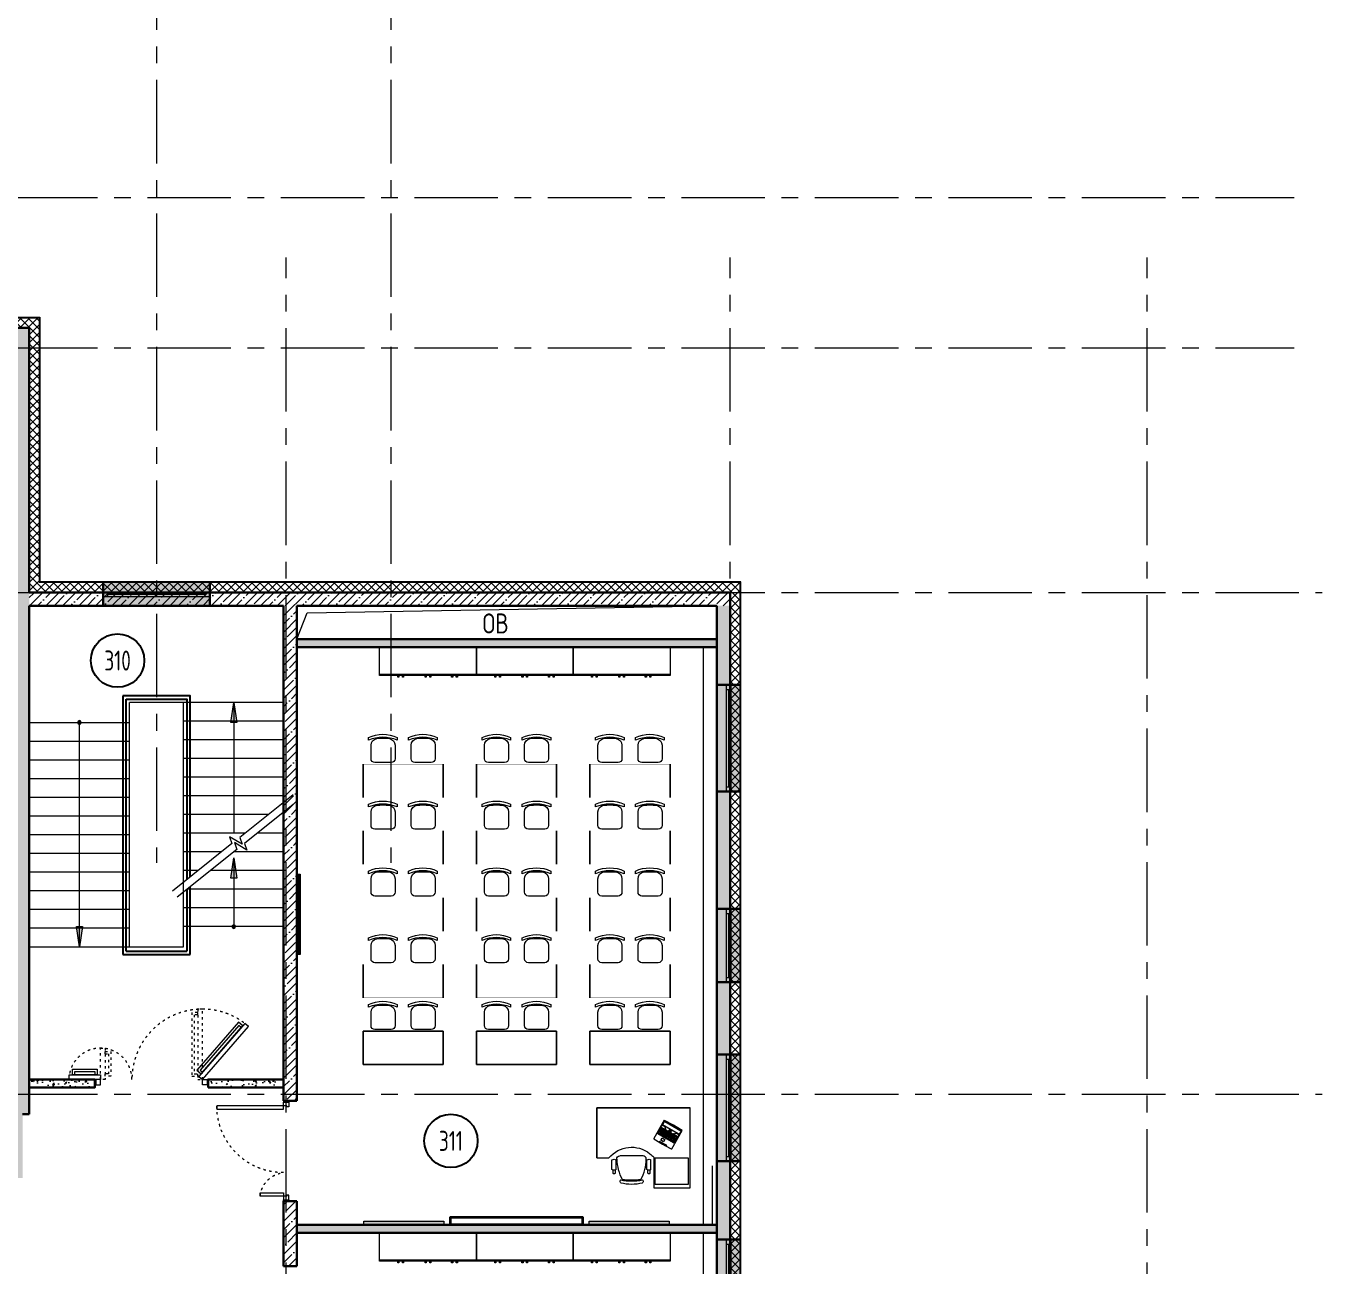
# Model space of a CAD drawing. Header units: millimetres. Extents: x -13407 to 95998, y -2611 to 109495.
# Drawn here: x 51615 to 71033, y 17385 to 35968 of the extents above; entities that cross this region are included whole.
import ezdxf
from ezdxf.enums import TextEntityAlignment as Align

# ---------------------------------------------------------------- set-up
doc = ezdxf.new("R2010")
doc.units = ezdxf.units.MM
doc.linetypes.add('ACAD_ISO03W100', pattern=[30, 12, -18])
doc.linetypes.add('CENTER', pattern=[2, 1.25, -0.25, 0.25, -0.25])
for name, color, linetype, lineweight in [('АР_Двери', 5, 'Continuous', 18), ('АР_Лестницы', 250, 'Continuous', 15), ('АР_Лестницы ограждение', 94, 'Continuous', 25), ('АР_Маркер экспликации', 239, 'Continuous', 13), ('АР_Навесной фасад', 5, 'Continuous', 5), ('АР_Номер помещения', 1, 'Continuous', 25), ('АР_Окна БЛОК', 250, 'Continuous', 13), ('АР_Оси', 193, 'Continuous', 9), ('АР_Перегородки газоблок', 165, 'Continuous', 30), ('АР_Перегородки газоблок_Штрих', 165, 'Continuous', 5), ('АР_Подоконники', 163, 'Continuous', 9), ('АР_Помещения_площадь', 19, 'Continuous', 9), ('АР_Сущ Несущая стена', 202, 'Continuous', 30), ('АР_тонкая линия', 250, 'Continuous', 0), ('АР_Утеплитель', 250, 'Continuous', 9), ('АР_Штриховка монолит', 250, 'Continuous', 9), ('ТХ_мебель передв', 250, 'Continuous', 13), ('ТХ_обор_комп принт', 30, 'Continuous', 13)]:
    doc.layers.add(name, color=color, linetype=linetype, lineweight=lineweight)
doc.layers.add('АР_Отверстия', color=251, linetype='Continuous')
doc.styles.add('ICOCPEUR', font='isocpeur.ttf')
doc.styles.add('ISOCPEUR', font='isocpeur.ttf', dxfattribs={"width": 0.7})
doc.styles.get("Standard").update_dxf_attribs({"font": 'arial.ttf'})
pattern_1 = [(50, (-58072.46, -55205.68), (215.17805, -18.82564), [22.5, -247.5]), (355, (-58072.46, -55205.68), (-41.6254, 225.65764), [18, -198]), (100.45144, (-58054.53, -55207.25), (173.55265, 206.832), [19.12206, -210.34263]), (46.1842, (-58072.46, -55145.68), (320.1724, -49.6558), [33.75, -371.25]), (96.63564, (-58045.78, -55149.82), (280.3986, 292.2356), [28.6831, -315.5141]), (351.18416, (-58072.46, -55145.68), (280.3986, 292.2356), [27, -297]), (21, (-58042.46, -55160.68), (179.07212, -120.78567), [22.5, -247.5]), (326, (-58042.46, -55160.68), (72.9946, 217.545), [18, -198]), (71.45144, (-58027.54, -55170.75), (252.0667, 96.75935), [19.12206, -210.34263]), (37.5, (-58072.46, -55205.68), (3.647957, 99.868156), [0, -195.6, 0, -201, 0, -198.75]), (7.5, (-58072.46, -55205.68), (78.92086, 118.32351), [0, -114.6, 0, -191.1, 0, -75.75]), (327.5, (-58139.36, -55205.68), (160.14673, -6.76646), [0, -75, 0, -234, 0, -310.5]), (317.5, (-58169.36, -55205.68), (174.95585, 30.0315), [0, -97.5, 0, -155.4, 0, -220.5])]
pattern_2 = [(45, (-951587.81, 109999.9), (-123.743687, 123.743687), []), (45, (-951464.07, 109999.9), (-123.743687, 123.743687), [218.75, -43.75, 0, -43.75])]

# ---------------------------------------------------------------- blocks, each defined once
blk = doc.blocks.new('*U197')
h = blk.add_hatch(color=253)
h.dxf.hatch_style = 1
h.paths.add_polyline_path([(-1600, -140), (0, -140), (0, 220), (-1600, 220)])
at = {"color": 253, "lineweight": 30}
for p, q in [((-1600, -140), (-1600, 220)), ((0, -140), (0, 220))]:
    blk.add_line(p, q, dxfattribs=at)
at = {"color": 253}
for p, q in [((0, 220), (-1600, 220)), ((-1600, 70), (0, 70)), ((-1600, 0), (0, 0)), ((-1530, 0), (-1530, 70)), ((-1530, 35), (-70, 35)), ((-70, 0), (-70, 70)), ((-1600, -140), (0, -140)), ((-1600, -140), (-1600, -140)), ((-1600, -140), (-1600, -140)), ((0, -140), (0, -140)), ((0, -140), (0, -140))]:
    blk.add_line(p, q, dxfattribs=at)
blk = doc.blocks.new('*U198')
h = blk.add_hatch(color=253)
h.dxf.hatch_style = 1
h.paths.add_polyline_path([(-1600, -140), (0, -140), (0, 220), (-1600, 220)])
at = {"color": 253, "lineweight": 30}
for p, q in [((-1600, -140), (-1600, 220)), ((0, -140), (0, 220))]:
    blk.add_line(p, q, dxfattribs=at)
at = {"color": 253}
for p, q in [((0, 220), (-1600, 220)), ((-1600, 70), (0, 70)), ((-1600, 0), (0, 0)), ((-1530, 0), (-1530, 70)), ((-1530, 35), (-70, 35)), ((-70, 0), (-70, 70)), ((-1600, -140), (0, -140)), ((-1600, -140), (-1600, -140)), ((-1600, -140), (-1600, -140)), ((0, -140), (0, -140)), ((0, -140), (0, -140))]:
    blk.add_line(p, q, dxfattribs=at)
blk = doc.blocks.new('*U199')
h = blk.add_hatch(color=253)
h.dxf.hatch_style = 1
h.paths.add_polyline_path([(-1100, -140), (0, -140), (0, 220), (-1100, 220)])
at = {"color": 253, "lineweight": 30}
for p, q in [((-1100, -140), (-1100, 220)), ((0, -140), (0, 220))]:
    blk.add_line(p, q, dxfattribs=at)
at = {"color": 253}
for p, q in [((0, 220), (-1100, 220)), ((-1100, 70), (0, 70)), ((-1100, 0), (0, 0)), ((-1030, 0), (-1030, 70)), ((-1030, 35), (-70, 35)), ((-70, 0), (-70, 70)), ((-1100, -140), (0, -140)), ((-1100, -140), (-1100, -140)), ((-1100, -140), (-1100, -140)), ((0, -140), (0, -140)), ((0, -140), (0, -140))]:
    blk.add_line(p, q, dxfattribs=at)
blk = doc.blocks.new('*U200')
h = blk.add_hatch(color=253)
h.dxf.hatch_style = 1
h.paths.add_polyline_path([(-1600, -140), (0, -140), (0, 220), (-1600, 220)])
at = {"color": 253, "lineweight": 30}
for p, q in [((-1600, -140), (-1600, 220)), ((0, -140), (0, 220))]:
    blk.add_line(p, q, dxfattribs=at)
at = {"color": 253}
for p, q in [((0, 220), (-1600, 220)), ((-1600, 70), (0, 70)), ((-1600, 0), (0, 0)), ((-1530, 0), (-1530, 70)), ((-1530, 35), (-70, 35)), ((-70, 0), (-70, 70)), ((-1600, -140), (0, -140)), ((-1600, -140), (-1600, -140)), ((-1600, -140), (-1600, -140)), ((0, -140), (0, -140)), ((0, -140), (0, -140))]:
    blk.add_line(p, q, dxfattribs=at)
blk = doc.blocks.new('Полуторная_на лестницу')
at = {"color": 253}
for points in [[(75, 80), (75, 1080), (125, 1080), (125, 80)], [(1375, 430), (1375, 80), (1425, 80), (1425, 430)]]:
    blk.add_lwpolyline(points, close=True, dxfattribs=at)
for points in [[(0, 0), (0, 80), (20, 80), (20, 0), (0, 0)], [(20, 80), (20, 0), (90, 0), (90, 30), (75, 30), (75, 80), (20, 80)], [(1480, 80), (1480, 0), (1410, 0), (1410, 30), (1425, 30), (1425, 80), (1480, 80)], [(1500, 0), (1500, 80), (1480, 80), (1480, 0), (1500, 0)]]:
    blk.add_lwpolyline(points, dxfattribs=at)
at = {"color": 253, "linetype": 'ACAD_ISO03W100', "ltscale": 3}
for centre, radius, start, end in [((75, 80), 1000, 0, 90), ((1465, 40), 392, 95.9075, 174.0925)]:
    blk.add_arc(centre, radius, start, end, dxfattribs=at)
blk = doc.blocks.new('*U334')
at = {"layer": 'АР_Номер помещения', "color": 253}
blk.add_circle((-15655, -2577), 400, dxfattribs=at)
at = {"layer": 'АР_Номер помещения', "color": 253, "style": 'ISOCPEUR', "width": 0.7}
blk.add_attdef('НОМЕР_ПОМЕЩЕНИЯ', text='', height=300, dxfattribs=at).set_placement((-15655, -2577), align=Align.MIDDLE_CENTER)
at = {"layer": 'АР_Помещения_площадь', "color": 253, "lineweight": 30, "width": 0.7, "flags": 104}
blk.add_attdef('ИМЯ_ПОМЕЩЕНИЯ', text='', height=100, dxfattribs=at).set_placement((158, 1217), align=Align.MIDDLE_CENTER)
blk = doc.blocks.new('*U345')
at = {"layer": 'АР_Номер помещения', "color": 253}
blk.add_circle((-15341, 2901), 400, dxfattribs=at)
at = {"layer": 'АР_Номер помещения', "color": 253, "style": 'ISOCPEUR', "width": 0.7}
blk.add_attdef('НОМЕР_ПОМЕЩЕНИЯ', text='', height=300, dxfattribs=at).set_placement((-15341, 2901), align=Align.MIDDLE_CENTER)
at = {"layer": 'АР_Помещения_площадь', "color": 253, "lineweight": 30, "width": 0.7, "flags": 104}
blk.add_attdef('ИМЯ_ПОМЕЩЕНИЯ', text='', height=100, dxfattribs=at).set_placement((158, 1217), align=Align.MIDDLE_CENTER)
blk = doc.blocks.new('*U248')
h = blk.add_hatch(color=253)
h.dxf.hatch_style = 1
edge = h.paths.add_edge_path()
edge.add_arc((0, 0), 27.6, 359.64, 719.64)
h = blk.add_hatch(color=253)
h.dxf.hatch_style = 1
h.paths.add_polyline_path([(729, -44), (729, 44), (1029, 0)])
at = {"color": 253}
blk.add_line((1029, 0), (0, 0), dxfattribs=at)
blk.add_lwpolyline([(729, 44), (729, -44), (1029, 0), (729, 44)], dxfattribs=at)
blk.add_circle((0, 0), 27.6, dxfattribs=at)
blk = doc.blocks.new('*U249')
h = blk.add_hatch(color=253)
h.dxf.hatch_style = 1
edge = h.paths.add_edge_path()
edge.add_arc((0, 0), 27.6, 359.64, 719.64)
h = blk.add_hatch(color=253)
h.dxf.hatch_style = 1
h.paths.add_polyline_path([(3060, -44), (3060, 44), (3360, 0)])
at = {"color": 253}
blk.add_line((3360, 0), (0, 0), dxfattribs=at)
blk.add_lwpolyline([(3060, 44), (3060, -44), (3360, 0), (3060, 44)], dxfattribs=at)
blk.add_circle((0, 0), 27.6, dxfattribs=at)
blk = doc.blocks.new('*U263')
h = blk.add_hatch(color=253)
h.dxf.hatch_style = 1
h.paths.add_polyline_path([(-1600, -140), (0, -140), (0, 220), (-1600, 220)])
at = {"color": 253, "lineweight": 30}
for p, q in [((-1600, -140), (-1600, 220)), ((0, -140), (0, 220))]:
    blk.add_line(p, q, dxfattribs=at)
at = {"color": 253}
for p, q in [((0, 220), (-1600, 220)), ((-1600, 70), (0, 70)), ((-1600, 0), (0, 0)), ((-1530, 0), (-1530, 70)), ((-1530, 35), (-70, 35)), ((-70, 0), (-70, 70)), ((-1600, -140), (0, -140)), ((-1600, -140), (-1600, -140)), ((-1600, -140), (-1600, -140)), ((0, -140), (0, -140)), ((0, -140), (0, -140))]:
    blk.add_line(p, q, dxfattribs=at)
blk = doc.blocks.new('дв.1700')
at = {"layer": 'АР_Двери', "color": 253}
for points in [[(-87, 0), (-87, -80), (-70, -80), (-70, 0), (-87, 0)], [(-70, -80), (-70, 0), (0, 0), (0, -30), (0, -30), (0, -80), (-70, -80)], [(1596, -80), (1596, 0), (1526, 0), (1526, -30), (1526, -30), (1526, -80), (1596, -80)], [(1613, 0), (1613, -80), (1596, -80), (1596, 0), (1613, 0)]]:
    blk.add_lwpolyline(points, dxfattribs=at)
for points in [[(0, -80), (-692, -876), (-639, -922), (53, -126)], [(20, -164), (-606, -884), (-542, -940), (84, -219)], [(-3, -190), (-583, -858), (-546, -890), (35, -223)], [(1997, -150), (1526, -150), (1526, -80), (1997, -80)], [(1947, -235), (1576, -235), (1576, -150), (1947, -150)], [(1912, -200), (1611, -200), (1611, -150), (1912, -150)]]:
    blk.add_lwpolyline(points, close=True, dxfattribs=at)
at = {"layer": 'АР_Двери', "color": 253, "linetype": 'ACAD_ISO03W100', "ltscale": 3}
for points in [[(0, -80), (0, -1135), (70, -1135), (70, -80)], [(1456, -551), (1456, -80), (1526, -80), (1526, -551)]]:
    blk.add_lwpolyline(points, close=True, dxfattribs=at)
for points in [[(70, -1050), (70, -1085), (155, -1085), (155, -130), (70, -130), (70, -165)], [(70, -1050), (120, -1050), (120, -165), (70, -165)], [(1456, -466), (1456, -501), (1371, -501), (1371, -130), (1456, -130), (1456, -165)], [(1456, -466), (1406, -466), (1406, -165), (1456, -165)]]:
    blk.add_lwpolyline(points, dxfattribs=at)
for centre, radius, start, end in [((0, -80), 1055, 229, 0), ((1526, -80), 471, 180, 351.4758)]:
    blk.add_arc(centre, radius, start, end, dxfattribs=at)
blk = doc.blocks.new('A$C3da1b1ea')
at = {"color": 253, "lineweight": 0}
blk.add_lwpolyline([(0, 0), (50, 0), (50, -1200), (0, -1200), (0, 0)], dxfattribs=at)
blk = doc.blocks.new('laptop')
at = {"color": 253}
for p, q in [((-150, 325), (-155, 323)), ((-150, 325), (-155, 323)), ((-155, 323), (-155, 10)), ((-155, 323), (-155, 10)), ((-150, 313), (-155, 311)), ((155, 248), (-155, 248)), ((0, 326), (-150, 325)), ((0, 326), (-150, 325)), ((0, 314), (-150, 313)), ((-147, 210), (-147, 234)), ((-147, 210), (-147, 100)), ((147, 210), (-147, 210)), ((-147, 210), (-72, 210)), ((-143, 309), (-140, 310)), ((-143, 254), (-143, 309)), ((-140, 253), (-143, 254)), ((-140, 310), (140, 310)), ((140, 253), (-140, 253)), ((-137, 244), (-96, 244)), ((-130, 210), (-130, 194)), ((-128, 210), (-128, 194)), ((-111, 210), (-111, 194)), ((-94, 210), (-94, 194)), ((-68, 219), (-92, 243)), ((-77, 210), (-77, 194)), ((-60, 210), (-60, 194)), ((-43, 210), (-43, 194)), ((-26, 210), (-26, 194)), ((-19, 242), (-21, 242)), ((-21, 242), (-21, 237)), ((-21, 237), (-19, 237)), ((-21, 226), (-21, 220)), ((21, 226), (-21, 226)), ((-21, 220), (21, 220)), ((-19, 237), (-19, 242)), ((-9, 210), (-9, 194)), ((-6, 242), (-8, 242)), ((-8, 242), (-8, 237)), ((-8, 237), (-6, 237)), ((-6, 237), (-6, 242)), ((150, 325), (0, 326)), ((150, 325), (0, 326)), ((150, 313), (0, 314)), ((8, 242), (6, 242)), ((6, 242), (6, 237)), ((6, 237), (8, 237)), ((8, 237), (8, 242)), ((8, 210), (8, 194)), ((21, 242), (19, 242)), ((19, 242), (19, 237)), ((19, 237), (21, 237)), ((21, 237), (21, 242)), ((21, 220), (21, 226)), ((25, 210), (25, 194)), ((42, 210), (42, 194)), ((59, 210), (59, 194)), ((68, 219), (92, 243)), ((69, 210), (69, 211)), ((69, 210), (69, 211)), ((147, 210), (69, 210)), ((76, 210), (76, 194)), ((79, 210), (79, 194)), ((96, 244), (137, 244)), ((96, 210), (96, 194)), ((113, 210), (113, 194)), ((130, 210), (130, 194)), ((140, 310), (143, 309)), ((143, 254), (140, 253)), ((143, 309), (143, 254)), ((147, 234), (147, 210)), ((147, 210), (147, 100)), ((155, 323), (150, 325)), ((155, 323), (150, 325)), ((155, 311), (150, 313)), ((155, 10), (155, 323)), ((155, 10), (155, 323)), ((-155, 10), (-155, 8)), ((-155, 8), (-152, 5)), ((-152, 5), (-150, 5)), ((-150, 5), (0, 0)), ((-130, 194), (-147, 194)), ((147, 192), (-147, 192)), ((147, 173), (-147, 173)), ((147, 155), (-147, 155)), ((147, 137), (-147, 137)), ((147, 118), (-147, 118)), ((147, 100), (-147, 100)), ((-138, 192), (-138, 173)), ((-129, 173), (-129, 155)), ((76, 194), (-128, 194)), ((-123, 155), (-123, 137)), ((-123, 118), (-123, 100)), ((-119, 192), (-119, 173)), ((-114, 137), (-114, 118)), ((-110, 173), (-110, 155)), ((-103, 155), (-103, 137)), ((-99, 192), (-99, 173)), ((-98, 118), (-98, 100)), ((-94, 137), (-94, 118)), ((-90, 173), (-90, 155)), ((-84, 155), (-84, 137)), ((-80, 192), (-80, 173)), ((-75, 137), (-75, 118)), ((-74, 118), (-74, 100)), ((-71, 173), (-71, 155)), ((-64, 155), (-64, 137)), ((-60, 192), (-60, 173)), ((-59, 14), (-59, 1)), ((59, 14), (-59, 14)), ((-59, 1), (-59, 14)), ((-59, 14), (59, 14)), ((-55, 137), (-55, 118)), ((-55, 118), (-55, 100)), ((-51, 173), (-51, 155)), ((-45, 155), (-45, 137)), ((-41, 192), (-41, 173)), ((-36, 137), (-36, 118)), ((-32, 173), (-32, 155)), ((-25, 155), (-25, 137)), ((-21, 192), (-21, 173)), ((-16, 137), (-16, 118)), ((-12, 173), (-12, 155)), ((-6, 155), (-6, 137)), ((-2, 192), (-2, 173)), ((0, 0), (150, 5)), ((3, 137), (3, 118)), ((7, 173), (7, 155)), ((9, 118), (9, 100)), ((14, 155), (14, 137)), ((18, 192), (18, 173)), ((23, 137), (23, 118)), ((27, 173), (27, 155)), ((29, 118), (29, 100)), ((33, 155), (33, 137)), ((37, 192), (37, 173)), ((42, 137), (42, 118)), ((46, 173), (46, 155)), ((48, 118), (48, 100)), ((53, 155), (53, 137)), ((57, 192), (57, 173)), ((59, 1), (59, 14)), ((59, 14), (59, 1)), ((62, 137), (62, 118)), ((66, 173), (66, 155)), ((68, 118), (68, 100)), ((72, 155), (72, 137)), ((76, 192), (76, 173)), ((147, 194), (79, 194)), ((81, 137), (81, 118)), ((85, 173), (85, 155)), ((87, 118), (87, 100)), ((90, 118), (90, 100)), ((92, 155), (92, 137)), ((96, 192), (96, 173)), ((105, 173), (105, 155)), ((109, 137), (109, 100)), ((129, 192), (129, 100)), ((150, 5), (153, 6)), ((153, 6), (155, 8)), ((155, 8), (155, 10))]:
    blk.add_line(p, q, dxfattribs=at)
blk.add_lwpolyline([(-52, 79), (-4, 79), (-4, 39), (-52, 39)], close=True, dxfattribs=at)
for centre, radius, start, end in [((-137, 234), 10, 90, 180), ((-96, 239), 5, 45, 90), ((-72, 215), 5, 270, 45), ((72, 215), 5, 135, 236.1175), ((96, 239), 5, 90, 135), ((137, 234), 10, 0, 90), ((-150, 10), 5, 180, 266.4167), ((0, 2405), 2405, 266.4167, 273.5833), ((150, 10), 5, 273.5833, 0)]:
    blk.add_arc(centre, radius, start, end, dxfattribs=at)
blk = doc.blocks.new('мваи')
at = {"color": 253}
for points in [[(95699, 222916), (95154, 222916), (95154, 221715), (96551, 221715), (96551, 222466), (96371, 222466)], [(95699, 222456), (95699, 222916)], [(95741, 222641), (95741, 222493)], [(95752, 222694), (95752, 222646)], [(95789, 222694), (95789, 222646)], [(95800, 222641), (95800, 222493)], [(96260, 222641), (96260, 222493)], [(96271, 222694), (96271, 222646)], [(96308, 222694), (96308, 222646)], [(96324, 222641), (96324, 222493)], [(96551, 222466), (96551, 221715), (95154, 221715)]]:
    blk.add_lwpolyline(points, dxfattribs=at)
blk.add_lwpolyline([(95180, 222864), (95678, 222864), (95678, 222466), (95180, 222466)], close=True, dxfattribs=at)
blk.add_lwpolyline([(96250, 222482, 0.127479), (96170, 222789, 0.028308), (95890, 222789, 0.127479), (95810, 222482, 0.416667), (95858, 222435), (96207, 222435)], format="xyb", dxfattribs=at)
for centre, radius, start, end in [((96030, 222190), 667, 75.9812, 104.0188), ((96030, 221982), 829, 78.7648, 101.2352)]:
    blk.add_arc(centre, radius, start, end, dxfattribs=at)
for points in [[(95868, 222795), (95858, 222800), (95852, 222821), (95863, 222832)], [(95863, 222832), (95863, 222837), (95868, 222837), (95868, 222837)], [(96191, 222837), (96202, 222832), (96207, 222816), (96197, 222800)], [(96197, 222800), (96197, 222800), (96197, 222795), (96191, 222795)], [(95741, 222641), (95757, 222652), (95778, 222652), (95800, 222641)], [(95752, 222694), (95757, 222705), (95768, 222710), (95778, 222705)], [(95778, 222705), (95784, 222699), (95784, 222699), (95789, 222694)], [(96260, 222641), (96281, 222652), (96302, 222652), (96324, 222641)], [(96271, 222694), (96276, 222705), (96292, 222710), (96302, 222705)], [(96302, 222705), (96302, 222699), (96308, 222699), (96308, 222694)], [(95757, 222403), (95736, 222419), (95715, 222435), (95699, 222456)], [(95800, 222493), (95778, 222482), (95757, 222482), (95741, 222493)], [(96371, 222466), (96218, 222281), (95942, 222249), (95757, 222403)], [(96250, 222482), (96255, 222456), (96234, 222435), (96207, 222435)], [(96324, 222493), (96302, 222482), (96281, 222482), (96260, 222493)]]:
    blk.add_open_spline(points, degree=3, dxfattribs=at)
at = {"color": 253, "rotation": 150}
blk.add_blockref('laptop', (95567, 222259), dxfattribs=at)
blk = doc.blocks.new('тумба под доской')
at = {"color": 253}
for points in [[(-1451, -426), (0, -426), (0, 0), (-1451, 0)], [(-1165, -453), (-1149, -453), (-1149, -426), (-1165, -426)], [(-1096, -453), (-1080, -453), (-1080, -426), (-1096, -426)], [(-768, -453), (-752, -453), (-752, -426), (-768, -426)], [(-699, -453), (-683, -453), (-683, -426), (-699, -426)], [(-360, -453), (-344, -453), (-344, -426), (-360, -426)], [(-291, -453), (-275, -453), (-275, -426), (-291, -426)]]:
    blk.add_lwpolyline(points, close=True, dxfattribs=at)
blk.add_lwpolyline([(-1451, -410), (0, -410)], dxfattribs=at)
blk = doc.blocks.new('У018')
at = {"layer": 'ТХ_мебель передв', "color": 253, "ltscale": 100, "const_width": 2}
blk.add_lwpolyline([(94750, 82280), (95250, 82280), (95250, 81080), (94750, 81080)], close=True, dxfattribs=at)
blk = doc.blocks.new('Стул парты')
at = {"color": 253}
for points in [[(-95, -360, -0.36493), (-180, -259), (-180, -58, -0.414078), (-122, 0), (122, 0, -0.414078), (180, -58), (180, -259, -0.36493), (95, -360, -0.041656)], [(-212, -334, 0.203875), (217, -334), (217, -374, -0.227009), (-212, -374)]]:
    blk.add_lwpolyline(points, format="xyb", close=True, dxfattribs=at)

msp = doc.modelspace()

# ---------------------------------------------------------------- hatches: boundary and pattern name
at = {"layer": 'АР_Лестницы'}
h = msp.add_hatch(color=253, dxfattribs=at)
h.dxf.hatch_style = 1
h.paths.add_polyline_path([(54684.5, 25530.9), (54773.1, 25530.9), (54728.8, 25830.9)])
at = {"layer": 'АР_Перегородки газоблок_Штрих', "ltscale": 100}
h = msp.add_hatch(dxfattribs=at)
h.set_pattern_fill('AR-CONC', color=253, scale=30)
h.set_pattern_definition([(50, (-58072.46, -55305.68), (215.17805, -18.82564), [22.5, -247.5]), (355, (-58072.46, -55305.68), (-41.6254, 225.65764), [18, -198]), (100.45144, (-58054.53, -55307.25), (173.55265, 206.832), [19.12206, -210.34263]), (46.1842, (-58072.46, -55245.68), (320.1724, -49.6558), [33.75, -371.25]), (96.63564, (-58045.78, -55249.82), (280.3986, 292.2356), [28.6831, -315.5141]), (351.18416, (-58072.46, -55245.68), (280.3986, 292.2356), [27, -297]), (21, (-58042.46, -55260.68), (179.07212, -120.78567), [22.5, -247.5]), (326, (-58042.46, -55260.68), (72.9946, 217.545), [18, -198]), (71.45144, (-58027.54, -55270.75), (252.0667, 96.75935), [19.12206, -210.34263]), (37.5, (-58072.46, -55305.68), (3.647957, 99.868156), [0, -195.6, 0, -201, 0, -198.75]), (7.5, (-58072.46, -55305.68), (78.92086, 118.32351), [0, -114.6, 0, -191.1, 0, -75.75]), (327.5, (-58139.36, -55305.68), (160.14673, -6.76646), [0, -75, 0, -234, 0, -310.5]), (317.5, (-58169.36, -55305.68), (174.95585, 30.0315), [0, -97.5, 0, -155.4, 0, -220.5])])
h.paths.add_polyline_path([(55674.6, 26780.4), (61965, 26780.4), (61965, 26660.4), (55590, 26661.2), (55675.4, 26660.4)])
h = msp.add_hatch(dxfattribs=at)
h.set_pattern_fill('AR-CONC', color=253, scale=30)
h.set_pattern_definition(pattern_1)
h.paths.add_polyline_path([(52645, 20180), (51665, 20180), (51665, 20060), (52645, 20060)])
h = msp.add_hatch(dxfattribs=at)
h.set_pattern_fill('AR-CONC', color=253, scale=30)
h.set_pattern_definition(pattern_1)
h.paths.add_polyline_path([(55475, 20180), (54345, 20180), (54345, 20060), (55475, 20060)])
h = msp.add_hatch(dxfattribs=at)
h.set_pattern_fill('AR-CONC', color=253, scale=30)
h.set_pattern_definition(pattern_1)
h.paths.add_polyline_path([(61965, 18005), (55675, 18005), (55675, 17885), (61965, 17885)])
at = {"layer": 'АР_Утеплитель', "ltscale": 100}
h = msp.add_hatch(dxfattribs=at)
h.set_pattern_fill('ANSI37', color=253, scale=700)
h.set_pattern_definition([(45, (-945096.63, 49153.53), (-61.871843, 61.871843), []), (135, (-945096.63, 49153.53), (-61.871843, -61.871843), [])])
h.paths.add_polyline_path([(14829.8, 47170), (17959.8, 47170), (17959.8, 44240), (21080, 44240), (21080, 36220), (17279.8, 36220), (17279.8, 36090), (11889.8, 36090), (11889.8, 27480), (16865, 27480), (16865, 31445), (51665, 31445), (51665, 27480), (62165, 27480), (62165, 9610), (68515, 9610), (68515, -100), (55415, -100), (55415, 6250), (47535, 6250), (47535, 11440), (38999.7, 11440), (38999.7, 11040), (39149.7, 11040), (39149.7, 11290), (47385, 11290), (47385, 6100), (55265, 6100), (55265, -250), (68665, -250), (68665, 9760), (62315, 9760), (62315, 27630), (51815, 27630), (51815, 31595), (16715, 31595), (16715, 27630), (12039.8, 27630), (12039.8, 35940), (17429.8, 35940), (17429.8, 36070), (21230, 36070), (21230, 44390), (18109.8, 44390), (18109.8, 47320), (14979.8, 47320), (14979.8, 47738.8), (14834.2, 47738.8)])
at = {"layer": 'АР_Штриховка монолит', "ltscale": 100}
h = msp.add_hatch(dxfattribs=at)
h.set_pattern_fill('ANSI35', color=253, scale=700)
h.set_pattern_definition(pattern_2)
h.paths.add_polyline_path([(51665, 31445), (51365, 31445), (51365, 31145), (51365, 19960), (40410, 19960), (40410, 19660), (47535, 19660), (47535, 18477.5), (47735, 18477.5), (47735, 19660), (51365, 19660), (51365, 18702.5), (51565, 18702.5), (51565, 19660), (51665, 19660), (51665, 27280), (51665, 27280.3), (51665, 27480.3), (51665, 27480)])
h = msp.add_hatch(dxfattribs=at)
h.set_pattern_fill('ANSI35', color=253, scale=700)
h.set_pattern_definition(pattern_2)
h.paths.add_polyline_path([(62165, 27480), (51665, 27480), (51665, 27280), (55475, 27280), (55475, 19860), (55675, 19860), (55675, 27280), (61965, 27280), (62165, 27280)])
h = msp.add_hatch(dxfattribs=at)
h.set_pattern_fill('ANSI35', color=253, scale=700)
h.set_pattern_definition(pattern_2)
h.paths.add_polyline_path([(62165, 7371.7), (61865, 7371.7), (61865, 6550), (62165, 6550)])
h.paths.add_polyline_path([(61865, 8471.7), (62165, 8471.7), (62165, 9410), (68315, 9410), (68515, 9410), (68515, 9610), (62165, 9610), (62165, 27280.4), (61965, 27279.6), (61965, 9610), (61865, 9610)])
h = msp.add_hatch(dxfattribs=at)
h.set_pattern_fill('ANSI35', color=253, scale=700)
h.set_pattern_definition([(45, (-958077.81, 111759.08), (-123.743687, 123.743687), []), (45, (-957954.07, 111759.08), (-123.743687, 123.743687), [218.75, -43.75, 0, -43.75])])
h.paths.add_polyline_path([(55675, 18360), (55475, 18360), (55475, 17385), (55675, 17385)])
at = {"layer": 'ТХ_мебель передв', "transparency": 33554508}
h = msp.add_hatch(color=253, dxfattribs=at)
h.dxf.hatch_style = 1
h.paths.add_polyline_path([(56678.9, 18057.9), (56678.9, 18005), (57877.6, 18005), (57877.6, 18057.9)])
h = msp.add_hatch(color=253, dxfattribs=at)
h.dxf.hatch_style = 1
h.paths.add_polyline_path([(61252.4, 18005), (61252.4, 18057.9), (60052.4, 18057.9), (60052.4, 18005)])

# ---------------------------------------------------------------- linework, layer by layer
at = {"layer": 'АР_Лестницы', "color": 253, "ltscale": 100}
for p, q in [((55475, 25830.9), (53167.4, 25830.9)), ((51665, 25530.9), (53167.4, 25530.9)), ((55480, 25550.9), (53977.6, 25550.9)), ((51665, 25250.9), (53167.4, 25250.9)), ((55480, 25270.9), (53977.6, 25270.9)), ((51665, 24970.9), (53167.4, 24970.9)), ((55480, 24990.9), (53977.6, 24990.9)), ((51665, 24690.8), (53167.4, 24690.9)), ((55480, 24710.9), (53977.6, 24710.9)), ((51665, 24410.9), (53167.5, 24410.9)), ((55480, 24430.9), (53977.6, 24430.9)), ((51665, 24130.9), (53167.5, 24130.9)), ((55247.3, 24150.9), (53977.6, 24150.9)), ((51665, 23850.9), (53167.5, 23850.9)), ((54897, 23870.9), (53977.6, 23870.9)), ((55480, 23870.9), (55079.7, 23870.9)), ((51665, 23570.9), (53167.5, 23570.9)), ((54546.7, 23590.9), (53977.6, 23590.9)), ((55480, 23590.9), (54729.4, 23590.9)), ((54196.5, 23310.9), (53977.7, 23310.9)), ((55480, 23310.9), (54379.1, 23310.9)), ((51665, 23290.9), (53167.4, 23290.9)), ((51665, 23010.9), (53167.4, 23010.9)), ((55480, 23030.9), (54028.8, 23030.9)), ((51665, 22730.9), (53167.4, 22730.9)), ((55480, 22750.9), (53977.6, 22750.9)), ((51665, 22450.8), (53167.5, 22450.9)), ((55480, 22470.9), (53977.6, 22470.9)), ((51665, 22170.8), (53167.5, 22170.8)), ((53167.5, 22170.8), (53977.6, 22170.8))]:
    msp.add_line(p, q, dxfattribs=at)
at = {"layer": 'АР_Лестницы', "color": 253}
msp.add_line((54728.8, 25830.9), (54728.8, 23870.9), dxfattribs=at)
at = {"layer": 'АР_Лестницы', "color": 253, "ltscale": 100}
for points in [[(53167.5, 22170.8), (53167.4, 25830.9)], [(53977.7, 22170.8), (53977.7, 25830.9)]]:
    msp.add_lwpolyline(points, dxfattribs=at)
at = {"layer": 'АР_Лестницы', "color": 253}
for points in [[(54773.1, 25530.9), (54684.5, 25530.9), (54728.8, 25830.9), (54773.1, 25530.9)], [(55619.6, 24448.5), (54818.9, 23808.4), (54853.9, 23704.5), (54666.7, 23818.7), (54701.7, 23714.8), (53809.5, 23001.6)], [(55619.6, 24302.4), (54890.1, 23719.3), (54925.1, 23615.4), (54737.9, 23729.6), (54772.9, 23625.7), (53880.7, 22912.5)]]:
    msp.add_lwpolyline(points, dxfattribs=at)
at = {"layer": 'АР_Лестницы ограждение', "color": 253, "ltscale": 100}
for p, q in [((54077.6, 22052.3), (54077.6, 23069.9)), ((53067.4, 22052.3), (54077.6, 22052.3)), ((53117.4, 22102.3), (54027.6, 22102.3))]:
    msp.add_line(p, q, dxfattribs=at)
for points in [[(54077.6, 23215.9), (54077.6, 23870.9), (54077.6, 25930.9), (53067.4, 25930.9)], [(53067.4, 25930.9), (53067.4, 22052.3)], [(53117.4, 25880.9), (54027.6, 25880.9), (54027.6, 23870.9), (54027.6, 23175.9)], [(53117.4, 22102.3), (53117.4, 25880.9)], [(54027.6, 23029.9), (54027.6, 22102.3)], [(53323.1, 22052.3), (53323.1, 22052.3)]]:
    msp.add_lwpolyline(points, dxfattribs=at)
at = {"layer": 'АР_Навесной фасад', "color": 253, "ltscale": 100}
for p, q in [((16705, 31605), (51825, 31605)), ((16715, 31595), (51815, 31595)), ((51815, 31595), (51815, 27630)), ((51825, 31605), (51825, 27640)), ((62315, 27630), (51815, 27630)), ((62325, 27640), (51825, 27640)), ((62315, 9760), (62315, 27630)), ((62325, 9770), (62325, 27640))]:
    msp.add_line(p, q, dxfattribs=at)
at = {"layer": 'АР_Оси', "color": 253, "linetype": 'CENTER', "ltscale": 1000}
for p, q in [((53569.9, 79157.5), (53569.9, 23425.1)), ((57079.9, 79157.5), (57079.9, 23425.1)), ((-12563.8, 33395), (70614.6, 33395)), ((55515, -1811.3), (55515, 32496.2)), ((62165, -1811.3), (62165, 32496.2)), ((68415, -1811.3), (68415, 32496.2)), ((-12563.8, 31145), (70614.6, 31145)), ((-12563.8, 27480), (71033.4, 27480)), ((-12563.8, 19960), (71033.4, 19960))]:
    msp.add_line(p, q, dxfattribs=at)
at = {"layer": 'АР_Перегородки газоблок', "color": 253, "ltscale": 100}
for points in [[(55675, 26780.4), (61965, 26780.4)], [(55675, 26660.4), (61965, 26660.4)], [(51665, 20180), (52645, 20180), (52645, 20060), (51665, 20060)], [(54345, 20180), (55475, 20180)], [(54345, 20060), (54345, 20180)], [(55475, 20060), (54345, 20060)], [(55675, 18005), (61965, 18005)], [(55675, 17885), (61965, 17885)]]:
    msp.add_lwpolyline(points, dxfattribs=at)
at = {"layer": 'АР_Подоконники', "color": 253, "ltscale": 100}
for p, q in [((61765, 18005), (61765, 26660.4)), ((61765, 9610), (61765, 17885))]:
    msp.add_line(p, q, dxfattribs=at)
at = {"layer": 'АР_Сущ Несущая стена', "color": 253, "ltscale": 100}
for p, q in [((16865, 31445), (51665, 31445)), ((51665, 31445), (51665, 27480)), ((62165, 27480), (51665, 27480)), ((62165, 9610), (62165, 27480)), ((51665, 27280), (51665, 19660)), ((55475, 27280), (51665, 27280)), ((55475, 27280), (55475, 19860)), ((61965, 27280), (55675, 27280)), ((55675, 27280), (55675, 19860)), ((61965, 9610), (61965, 27280)), ((55675, 19860), (55475, 19860)), ((51565, 19660), (51665, 19660)), ((55475, 18360), (55475, 17385)), ((55675, 18360), (55475, 18360)), ((55675, 18360), (55675, 17385)), ((55675, 17385), (55475, 17385))]:
    msp.add_line(p, q, dxfattribs=at)
at = {"layer": 'АР_тонкая линия', "color": 253, "ltscale": 100}
msp.add_lwpolyline([(55675, 26780.4), (55828, 27172.6), (61872, 27280)], dxfattribs=at)
at = {"layer": 'ТХ_мебель передв', "color": 253}
for p, q in [((56665, 24905), (56665, 24405)), ((56665, 24905), (56665, 24405)), ((56665, 24405), (56665, 24905)), ((57865, 24405), (57865, 24905)), ((57865, 24405), (57865, 24905)), ((57865, 24905), (57865, 24405)), ((58365, 24905), (58365, 24405)), ((58365, 24905), (58365, 24405)), ((58365, 24405), (58365, 24905)), ((59565, 24405), (59565, 24905)), ((59565, 24405), (59565, 24905)), ((59565, 24905), (59565, 24405)), ((60065, 24905), (60065, 24405)), ((60065, 24905), (60065, 24405)), ((60065, 24405), (60065, 24905)), ((61265, 24405), (61265, 24905)), ((61265, 24405), (61265, 24905)), ((61265, 24905), (61265, 24405)), ((56665, 23905), (56665, 23405)), ((56665, 23905), (56665, 23405)), ((56665, 23405), (56665, 23905)), ((57865, 23405), (57865, 23905)), ((57865, 23405), (57865, 23905)), ((57865, 23905), (57865, 23405)), ((58365, 23905), (58365, 23405)), ((58365, 23905), (58365, 23405)), ((58365, 23405), (58365, 23905)), ((59565, 23405), (59565, 23905)), ((59565, 23405), (59565, 23905)), ((59565, 23905), (59565, 23405)), ((60065, 23905), (60065, 23405)), ((60065, 23905), (60065, 23405)), ((60065, 23405), (60065, 23905)), ((61265, 23405), (61265, 23905)), ((61265, 23405), (61265, 23905)), ((61265, 23905), (61265, 23405)), ((57865, 22405), (57865, 22905)), ((57865, 22405), (57865, 22905)), ((57865, 22905), (57865, 22405)), ((58365, 22905), (58365, 22405)), ((58365, 22905), (58365, 22405)), ((58365, 22405), (58365, 22905)), ((59565, 22405), (59565, 22905)), ((59565, 22405), (59565, 22905)), ((59565, 22905), (59565, 22405)), ((60065, 22905), (60065, 22405)), ((60065, 22905), (60065, 22405)), ((60065, 22405), (60065, 22905)), ((61265, 22405), (61265, 22905)), ((61265, 22405), (61265, 22905)), ((61265, 22905), (61265, 22405)), ((56665, 21905), (56665, 21405)), ((56665, 21905), (56665, 21405)), ((56665, 21405), (56665, 21905)), ((57865, 21405), (57865, 21905)), ((57865, 21405), (57865, 21905)), ((57865, 21905), (57865, 21405)), ((58365, 21905), (58365, 21405)), ((58365, 21905), (58365, 21405)), ((58365, 21405), (58365, 21905)), ((59565, 21405), (59565, 21905)), ((59565, 21405), (59565, 21905)), ((59565, 21905), (59565, 21405)), ((60065, 21905), (60065, 21405)), ((60065, 21905), (60065, 21405)), ((60065, 21405), (60065, 21905)), ((61265, 21405), (61265, 21905)), ((61265, 21405), (61265, 21905)), ((61265, 21905), (61265, 21405)), ((56665, 20905), (56665, 20405)), ((57265, 20905), (56665, 20905)), ((56665, 20905), (56665, 20405)), ((57265, 20905), (56665, 20905)), ((56665, 20405), (56665, 20905)), ((56665, 20905), (57265, 20905)), ((56665, 20905), (56665, 20405)), ((56665, 20905), (56665, 20405)), ((56665, 20405), (56665, 20905)), ((57865, 20905), (57265, 20905)), ((57865, 20905), (57265, 20905)), ((57265, 20905), (57865, 20905)), ((57865, 20405), (57865, 20905)), ((57865, 20405), (57865, 20905)), ((57865, 20905), (57865, 20405)), ((57865, 20405), (57865, 20905)), ((57865, 20405), (57865, 20905)), ((57865, 20905), (57865, 20405)), ((58365, 20905), (58365, 20405)), ((58965, 20905), (58365, 20905)), ((58365, 20905), (58365, 20405)), ((58965, 20905), (58365, 20905)), ((58365, 20405), (58365, 20905)), ((58365, 20905), (58965, 20905)), ((58365, 20905), (58365, 20405)), ((58365, 20905), (58365, 20405)), ((58365, 20405), (58365, 20905)), ((59565, 20905), (58965, 20905)), ((59565, 20905), (58965, 20905)), ((58965, 20905), (59565, 20905)), ((59565, 20405), (59565, 20905)), ((59565, 20405), (59565, 20905)), ((59565, 20905), (59565, 20405)), ((59565, 20405), (59565, 20905)), ((59565, 20405), (59565, 20905)), ((59565, 20905), (59565, 20405)), ((60065, 20905), (60065, 20405)), ((60665, 20905), (60065, 20905)), ((60065, 20905), (60065, 20405)), ((60665, 20905), (60065, 20905)), ((60065, 20405), (60065, 20905)), ((60065, 20905), (60665, 20905)), ((60065, 20905), (60065, 20405)), ((60065, 20905), (60065, 20405)), ((60065, 20405), (60065, 20905)), ((61265, 20905), (60665, 20905)), ((60665, 20905), (61265, 20905)), ((61265, 20405), (61265, 20905)), ((61265, 20905), (61265, 20405)), ((61265, 20405), (61265, 20905)), ((61265, 20905), (61265, 20405)), ((56665, 20405), (57265, 20405)), ((56665, 20405), (57265, 20405)), ((57265, 20405), (56665, 20405)), ((56665, 20405), (57265, 20405)), ((56665, 20405), (57265, 20405)), ((57265, 20405), (56665, 20405)), ((57265, 20405), (57865, 20405)), ((57265, 20405), (57865, 20405)), ((57865, 20405), (57265, 20405)), ((57265, 20405), (57865, 20405)), ((57265, 20405), (57865, 20405)), ((57865, 20405), (57265, 20405)), ((58365, 20405), (58965, 20405)), ((58365, 20405), (58965, 20405)), ((58965, 20405), (58365, 20405)), ((58965, 20405), (59565, 20405)), ((58965, 20405), (59565, 20405)), ((59565, 20405), (58965, 20405)), ((60065, 20405), (60665, 20405)), ((60065, 20405), (60665, 20405)), ((60665, 20405), (60065, 20405)), ((60065, 20405), (60665, 20405)), ((60065, 20405), (60665, 20405)), ((60665, 20405), (60065, 20405)), ((60665, 20405), (61265, 20405)), ((61265, 20405), (60665, 20405)), ((60665, 20405), (61265, 20405)), ((61265, 20405), (60665, 20405))]:
    msp.add_line(p, q, dxfattribs=at)
at = {"layer": 'ТХ_мебель передв', "color": 253, "ltscale": 100}
msp.add_line((61895, 18885), (61895, 18005), dxfattribs=at)
at = {"layer": 'ТХ_мебель передв', "color": 253, "const_width": 50}
msp.add_lwpolyline([(55700, 23255), (55700, 22055)], dxfattribs=at)
at = {"layer": 'ТХ_мебель передв', "color": 253}
for points in [[(56678.9, 18005), (56678.9, 18057.9), (57877.6, 18057.9), (57877.6, 18005)], [(60052.4, 18005), (60052.4, 18057.9), (61252.4, 18057.9), (61252.4, 18005)]]:
    msp.add_lwpolyline(points, close=True, dxfattribs=at)
at = {"layer": 'ТХ_обор_комп принт', "color": 253, "lineweight": 35}
msp.add_lwpolyline([(57977.6, 18005), (57977.6, 18116.2), (59952.4, 18116.2), (59952.4, 18005)], close=True, dxfattribs=at)

# ---------------------------------------------------------------- block references
at = {"layer": 'АР_Двери', "color": 253, "rotation": 180}
msp.add_blockref('дв.1700', (54258, 20100), dxfattribs=at)
at = {"layer": 'АР_Двери', "color": 253, "xscale": -1, "rotation": 90}
msp.add_blockref('Полуторная_на лестницу', (55555, 19860), dxfattribs=at)
at = {"layer": 'АР_Лестницы', "color": 253, "ltscale": 100, "xscale": -1}
for name, p, rotation in [('*U249', (52416.2, 25530.9), 90), ('*U248', (54728.8, 22470.9), 270)]:
    msp.add_blockref(name, p, dxfattribs=dict(at, rotation=rotation))
at = {"layer": 'АР_Маркер экспликации', "color": 253}
ref = msp.add_blockref('*U345', (68328.9, 23557.4), dxfattribs=at)
ref.add_attrib('НОМЕР_ПОМЕЩЕНИЯ', '310', dxfattribs={"layer": 'АР_Номер помещения', "color": 253, "height": 300, "style": 'ISOCPEUR', "width": 0.7}).set_placement((52988.4, 26458.3), align=Align.MIDDLE_CENTER)
ref = msp.add_blockref('*U334', (73637.4, 21837.5), dxfattribs=at)
ref.add_attrib('НОМЕР_ПОМЕЩЕНИЯ', '311', dxfattribs={"layer": 'АР_Номер помещения', "color": 253, "height": 300, "style": 'ISOCPEUR', "width": 0.7}).set_placement((57982, 19260.8), align=Align.MIDDLE_CENTER)
at = {"layer": 'АР_Окна БЛОК', "color": 253}
msp.add_blockref('*U263', (54370, 27420), dxfattribs=at)
at = {"layer": 'АР_Окна БЛОК', "color": 253, "rotation": 270}
for name, p in [('*U200', (62105, 24495)), ('*U199', (62105, 21640)), ('*U198', (62105, 18955)), ('*U197', (62105, 16185))]:
    msp.add_blockref(name, p, dxfattribs=at)
at = {"layer": 'ТХ_мебель передв', "color": 253, "xscale": -1}
for p in [(56913.2, 26660.4), (58363.8, 26660.4), (59814.4, 26660.4), (56913.2, 17885), (58363.8, 17885), (59814.4, 17885)]:
    msp.add_blockref('тумба под доской', p, dxfattribs=at)
at = {"layer": 'ТХ_мебель передв', "color": 253}
for name, p, rotation in [('Стул парты', (56965, 24930), 180), ('Стул парты', (57565, 24930), 180), ('Стул парты', (58665, 24930), 180), ('Стул парты', (59265, 24930), 180), ('Стул парты', (60365, 24930), 180), ('Стул парты', (60965, 24930), 180), ('У018', (-24415.2, 119655), 270.0000000000084), ('У018', (-22715.2, 119655), 270.0000000000084), ('У018', (-21015.2, 119655), 270.0000000000084), ('Стул парты', (56965, 23930), 180), ('Стул парты', (57565, 23930), 180), ('Стул парты', (58665, 23930), 180), ('Стул парты', (59265, 23930), 180), ('Стул парты', (60365, 23930), 180), ('Стул парты', (60965, 23930), 180), ('У018', (-24415.2, 118655), 270.0000000000084), ('У018', (-22715.2, 118655), 270.0000000000084), ('У018', (-21015.2, 118655), 270.0000000000084), ('Стул парты', (56965, 22930), 180), ('Стул парты', (57565, 22930), 180), ('Стул парты', (58665, 22930), 180), ('Стул парты', (59265, 22930), 180), ('Стул парты', (60365, 22930), 180), ('Стул парты', (60965, 22930), 180), ('У018', (-24415.2, 117655), 270.0000000000084), ('У018', (-22715.2, 117655), 270.0000000000084), ('У018', (-21015.2, 117655), 270.0000000000084), ('Стул парты', (56965, 21930), 180), ('Стул парты', (57565, 21930), 180), ('Стул парты', (58665, 21930), 180), ('Стул парты', (59265, 21930), 180), ('Стул парты', (60365, 21930), 180), ('Стул парты', (60965, 21930), 180), ('У018', (-24415.2, 116655), 270.0000000000084), ('У018', (-22715.2, 116655), 270.0000000000084), ('У018', (-21015.2, 116655), 270.0000000000084), ('Стул парты', (56965, 20930), 180), ('Стул парты', (57565, 20930), 180), ('Стул парты', (58665, 20930), 180), ('Стул парты', (59265, 20930), 180), ('Стул парты', (60365, 20930), 180), ('Стул парты', (60965, 20930), 180), ('У018', (-24415.2, 115655), 270.0000000000084), ('У018', (-22715.2, 115655), 270.0000000000084), ('У018', (-21015.2, 115655), 270.0000000000084), ('мваи', (156718.7, 241471.2), 180)]:
    msp.add_blockref(name, p, dxfattribs=dict(at, rotation=rotation))
at = {"layer": 'ТХ_мебель передв', "color": 253, "lineweight": 0}
msp.add_blockref('A$C3da1b1ea', (55675, 23255), dxfattribs=at)

# ---------------------------------------------------------------- texts
at = {"layer": 'АР_Отверстия', "color": 253, "ltscale": 100, "insert": (58651.2, 27013.7), "char_height": 300, "attachment_point": 5, "line_spacing_factor": 0.7, "style": 'ICOCPEUR'}
msp.add_mtext('\\A1;{\\W0.8;ОВ}', dxfattribs=at)

doc.saveas('drawing.dxf')
